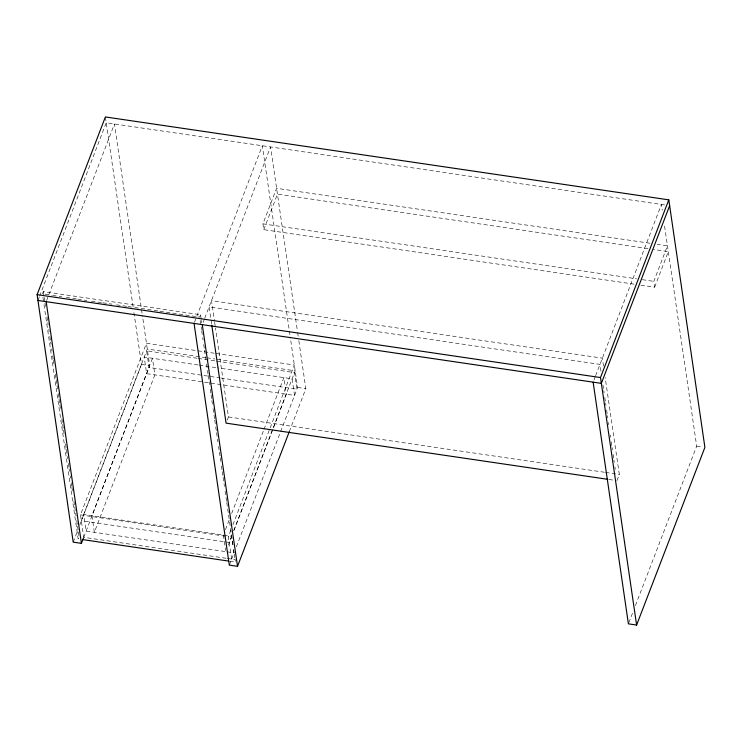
<?xml version="1.0" encoding="UTF-8"?>
<svg xmlns="http://www.w3.org/2000/svg" width="742" height="742" viewBox="0 0 742 742"><rect width="100%" height="100%" fill="white"/><g stroke="black" fill="none" stroke-linecap="round" stroke-linejoin="round"><path stroke-width="0.56" stroke-dasharray="3.71 2.78" d="M37.944 300.454L39.187 297.227M39.604 296.151L106.236 122.764L665.064 204.996M201.258 319.338L200.59 314.756L43.305 291.606L42.415 293.915L51.541 295.26M46.579 300.584L114.454 123.979L141.36 308.394M226.078 558.253L83.744 537.31L80.47 514.883L146.443 343.24L214.086 353.192M73.208 542.142L77.762 530.298M79.83 524.909L141.499 364.452L133.643 310.62M83.744 537.31L149.717 365.667L142.362 315.267M194.469 322.353L262.343 145.738L290.085 335.885M200.59 314.756L199.7 317.066L184.888 314.886M203.104 322.482L204.347 319.255M204.755 318.179L270.561 146.944L297.468 331.359M634.02 284.14L263.79 229.658L262.937 223.843L276.599 188.31L650.27 243.293M263.79 229.658L277.443 194.126L648.823 248.765M227.265 420.037L228.453 416.921L215.486 328.01M225.457 529.64L229.195 519.938M231.68 513.464L263.586 430.434M264.004 429.358L283.889 377.604L286.319 394.215L233.684 531.161M231.634 559.069L228.369 536.652L230.855 530.168M232.932 524.77L294.333 364.999L215.226 353.359M231.708 535.984L229.213 542.467L81.323 520.698L147.287 349.055L205.757 357.653M233.674 530.855L295.186 370.815L216.08 359.174M228.295 545.175L232.033 535.474M229.315 565.116L234.027 552.855L233.276 547.188M236.355 546.808L297.607 387.426L290.252 337.026M289.269 431.714L305.825 388.632L298.469 338.231M593.962 379.997L595.205 376.769M595.622 375.693L661.428 204.458L662.263 210.19M640.893 285.151L654.648 287.173L653.804 281.357L667.457 245.825L657.143 244.303M654.648 287.173L668.31 251.64L653.405 249.442M616.927 480.658L619.32 474.435L605.184 377.539M628.808 622.761L633.362 610.916M635.43 605.528L696.682 446.146L664.266 223.936M262.937 223.843L636.608 278.834M642.34 279.669L653.804 281.357M52.673 295.427L61.79 296.772M66.353 297.44L76.611 298.952M77.752 299.119L86.87 300.464M91.424 301.131L101.682 302.643M102.823 302.81L111.94 304.146M116.503 304.823L126.761 306.335M127.902 306.502L133.597 307.336M134.738 307.503L152.973 310.184M154.113 310.36L158.667 311.028M159.808 311.195L178.043 313.875M179.184 314.042L183.747 314.719M206.907 357.82L214.93 359.007M197.047 358.256L146.61 350.827L149.031 367.438L220.114 377.901M198.197 358.423L215.393 360.955M216.543 361.122L294.5 372.595L296.921 389.207L221.255 378.068M198.095 364.981L144.217 357.05L146.638 373.662L294.537 395.421L292.107 378.81L217.591 367.846M199.246 365.147L216.441 367.68M141.499 364.452L149.717 365.667M297.607 387.426L305.825 388.632M696.682 446.146L702.85 447.055M228.453 416.921L604.415 472.246M605.565 472.413L619.32 474.435M608.904 479.48L613.486 480.148M80.47 514.883L228.369 536.652M224.854 551.501L86.137 531.096L83.716 514.484L231.606 536.243L233.062 546.214M226.839 551.798L234.027 552.855L233.22 547.318M227.219 558.42L235.195 559.598M229.751 561.24L235.446 562.074L235.112 559.783M603.515 366.14L602.356 358.163L211.498 300.649L214.484 321.165M600.964 371.223L599.963 364.378L209.105 306.863L211.767 325.107M602.958 384.903L603.626 389.457M603.793 390.598L604.118 392.88M604.786 397.443L605.453 401.997M605.62 403.138L605.954 405.42M606.613 409.983L607.281 414.537M607.448 415.678L607.781 417.959M608.449 422.523L608.774 424.795M610.276 435.062L610.61 437.335M611.269 441.898L611.937 446.461M612.104 447.602L612.438 449.875M613.105 454.438L613.764 459.001M613.931 460.142L614.265 462.414M614.933 466.978L615.266 469.259M297.635 332.509L298.303 337.091M214.651 322.306L215.319 326.87M201.425 320.479L201.759 322.77M200.201 320.498L201.536 329.661M201.703 330.802L202.538 336.525M202.705 337.675L203.039 339.966M203.707 344.538L204.375 349.12M204.542 350.27L205.886 359.425M206.554 364.007L208.057 374.311M208.224 375.452L209.559 384.616M210.227 389.198L210.895 393.77M211.062 394.92L211.73 399.502M211.897 400.643L212.398 404.075M213.065 408.656L214.568 418.961M214.735 420.102L215.57 425.834M215.737 426.975L216.404 431.556M216.571 432.697L217.907 441.861M218.575 446.443L219.242 451.015M219.409 452.166L220.077 456.747M220.244 457.888L220.745 461.32M221.413 465.902L222.081 470.484M222.248 471.624L222.915 476.206M223.082 477.347L224.418 486.511M225.086 491.093L226.598 501.397M226.764 502.538L228.434 513.993M228.601 515.134L229.436 520.856M229.603 522.006L231.272 533.452M231.439 534.592L233.109 546.047M234.277 554.061L234.945 558.643M223.388 535.038L225.651 550.536M141.527 309.535L142.195 314.116M105.392 116.948L133.477 309.47M43.305 291.606L43.973 296.188M44.14 297.338L44.808 301.911M44.974 303.061L45.475 306.492M46.978 316.797L47.646 321.379M47.813 322.52L48.147 324.81M48.814 329.392L49.148 331.683M49.816 336.265L50.493 340.838M50.66 341.988L50.994 344.279M51.662 348.851L51.996 351.142M52.663 355.724L53.164 359.156M53.331 360.306L53.832 363.738M55.335 374.042L56.002 378.624M56.169 379.765L56.837 384.347M57.004 385.497L57.505 388.929M58.173 393.51L58.841 398.083M59.008 399.233L59.675 403.815M59.842 404.956L60.343 408.388M61.846 418.692L62.514 423.274M62.68 424.424L63.348 428.997M63.515 430.147L64.016 433.578M65.519 443.883L66.186 448.465M66.353 449.606L67.188 455.328M67.355 456.478L67.689 458.769M68.357 463.342L69.025 467.924M69.191 469.074L69.525 471.365M70.193 475.937L70.527 478.228M71.204 482.81L71.705 486.242M71.872 487.392L72.373 490.824M73.875 501.128L74.543 505.71M74.71 506.851L76.046 516.015M76.714 520.587L77.381 525.169M77.548 526.319L78.216 530.892M78.383 532.042L79.051 536.624L78.16 538.933L43.759 303.079M42.915 297.357L43.593 301.938M152.435 358.256L91.925 515.69L94.355 532.302L154.855 374.868L152.435 358.256"/><path stroke-width="1.11" d="M83.494 537.969L81.425 543.357L73.208 542.142L37.1 294.639L105.392 116.948L668.792 199.858L704.9 447.361L636.608 625.052L628.391 623.837L593.136 382.149M194.061 323.429L229.315 565.116L237.533 566.322L289.269 431.714M636.608 625.052L600.501 377.548L668.792 199.858M669.646 205.673L601.354 383.364L37.944 300.454M37.1 294.639L600.501 377.548M607.754 479.304L226.069 423.144L211.767 325.107M82.724 539.601L228.61 561.073M202.278 324.634L237.533 566.322M46.162 301.66L81.425 543.357"/></g></svg>
